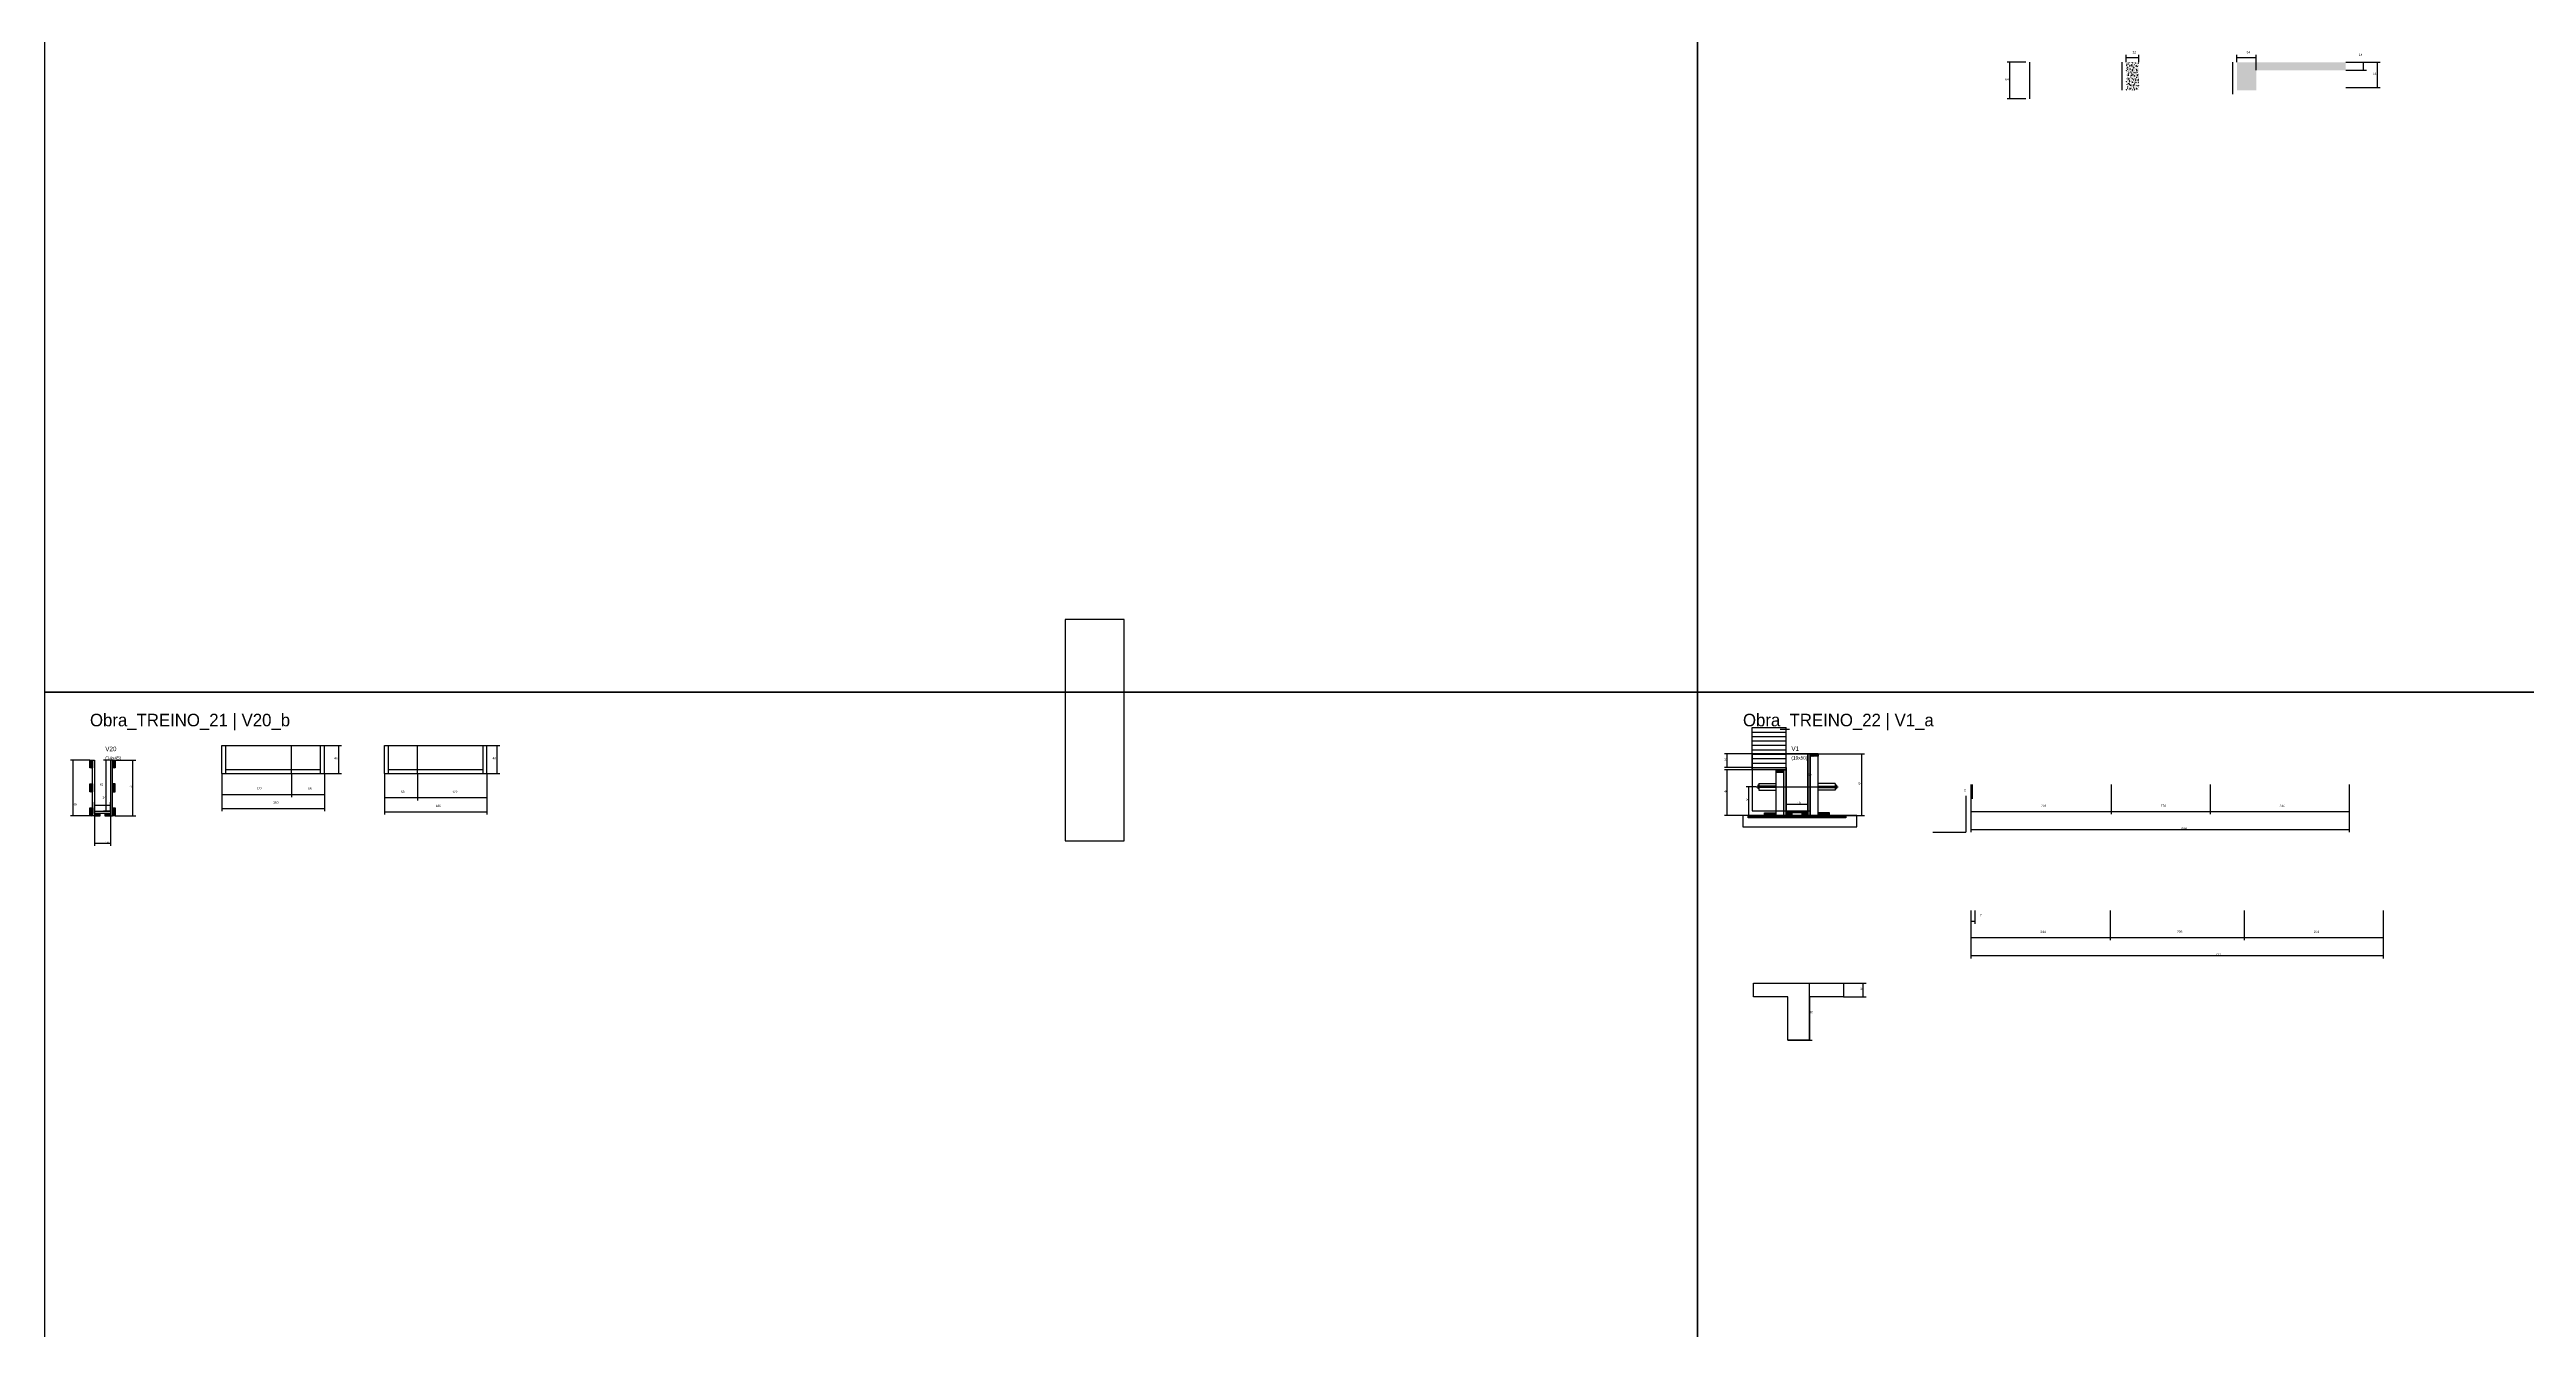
# Model space of a CAD drawing. Header units: metres. Extents: x -41 to 34840, y -36000 to 1848.
# Drawn here: x 26109 to 30455, y -24518 to -22273 of the extents above; entities that cross this region are included whole.
import ezdxf

# ---------------------------------------------------------------- set-up
doc = ezdxf.new("R2010")
doc.units = ezdxf.units.M
for name, color, linetype in [('barrote', 126, 'Continuous'), ('CELL_BORDER', 8, 'Continuous'), ('CONCRETO', 251, 'Continuous'), ('COTA', 4, 'Continuous'), ('Cota Seção (2x)', 4, 'Continuous'), ('Hachura', 253, 'Continuous'), ('LABEL_ID', 3, 'Continuous'), ('Madeira', 126, 'Continuous'), ('NOMENCLATURA', 7, 'Continuous'), ('Painéis', 200, 'Continuous'), ('SARR_2.2x7', 40, 'Continuous'), ('SCO-___-LAJ', 4, 'Continuous'), ('TENSOR', 2, 'Continuous'), ('Texto Seção', 7, 'Continuous')]:
    doc.layers.add(name, color=color, linetype=linetype)

msp = doc.modelspace()

# ---------------------------------------------------------------- hatches: boundary and pattern name
at = {"layer": 'COTA'}
h = msp.add_hatch(dxfattribs=at)
h.set_pattern_fill('AR-CONC', scale=0.03)
h.paths.add_polyline_path([(29752.5, -22344.2), (29774.5, -22344.2), (29774.5, -22295.2), (29752.5, -22295.2)])
h = msp.add_hatch(dxfattribs=at)
h.set_pattern_fill('AR-CONC', scale=0.03)
h.paths.add_polyline_path([(29980.5, -22309.2), (30137.5, -22309.2), (30137.5, -22295.2), (29946.5, -22295.2), (29946.5, -22344.2), (29980.5, -22344.2), (29980.5, -22339.2)])
at = {"layer": 'Hachura'}
h = msp.add_hatch(color=8, dxfattribs=at)
h.dxf.hatch_style = 1
h.paths.add_polyline_path([(29197.9, -23508.2), (29193.9, -23508.2), (29193.9, -23508.2), (29193.9, -23616.2), (29193.9, -23616.2), (29197.9, -23616.2), (29197.9, -23616.2), (29197.9, -23508.2)])
h = msp.add_hatch(dxfattribs=at)
h.set_pattern_fill('ANSI31', scale=0.5)
h.paths.add_polyline_path([(29211.9, -23508.2), (29211.9, -23512.6), (29211.9, -23512.6), (29197.9, -23512.6), (29197.9, -23512.6), (29197.9, -23508.2), (29197.9, -23508.2), (29211.9, -23508.2)])
h = msp.add_hatch(color=8, dxfattribs=at)
h.dxf.hatch_style = 1
h.paths.add_polyline_path([(29095.9, -23536.2), (29095.9, -23532.2), (29095.9, -23532.2), (29155.9, -23532.2), (29155.9, -23532.2), (29155.9, -23536.2), (29155.9, -23536.2), (29095.9, -23536.2)])
h = msp.add_hatch(dxfattribs=at)
h.set_pattern_fill('ANSI31', scale=0.5)
h.paths.add_polyline_path([(29137.9, -23536.2), (29137.9, -23540.6), (29137.9, -23540.6), (29151.9, -23540.6), (29151.9, -23540.6), (29151.9, -23536.2), (29151.9, -23536.2), (29137.9, -23536.2)])
h = msp.add_hatch(color=8, dxfattribs=at)
h.dxf.hatch_style = 1
h.paths.add_polyline_path([(29151.9, -23536.2), (29155.9, -23536.2), (29155.9, -23536.2), (29155.9, -23616.2), (29155.9, -23616.2), (29151.9, -23616.2), (29151.9, -23616.2), (29151.9, -23536.2)])
h = msp.add_hatch(dxfattribs=at)
h.set_pattern_fill('ANSI31', scale=0.5)
h.paths.add_polyline_path([(29117.9, -23616.2), (29117.9, -23611.8), (29117.9, -23611.8), (29137.9, -23611.8), (29137.9, -23611.8), (29137.9, -23616.2), (29137.9, -23616.2), (29117.9, -23616.2)])
h = msp.add_hatch(color=8, dxfattribs=at)
h.dxf.hatch_style = 1
h.paths.add_polyline_path([(29155.9, -23611.8), (29155.9, -23608.2), (29155.9, -23608.2), (29193.9, -23608.2), (29193.9, -23608.2), (29193.9, -23611.8), (29193.9, -23611.8), (29155.9, -23611.8)])
h = msp.add_hatch(dxfattribs=at)
h.set_pattern_fill('ANSI31', scale=0.5)
h.paths.add_polyline_path([(29155.9, -23616.2), (29155.9, -23611.8), (29155.9, -23611.8), (29165.9, -23611.8), (29165.9, -23611.8), (29165.9, -23616.2), (29165.9, -23616.2), (29155.9, -23616.2)])
h = msp.add_hatch(dxfattribs=at)
h.set_pattern_fill('ANSI31', scale=0.5)
h.paths.add_polyline_path([(29183.9, -23616.2), (29183.9, -23611.8), (29183.9, -23611.8), (29193.9, -23611.8), (29193.9, -23611.8), (29193.9, -23616.2), (29193.9, -23616.2), (29183.9, -23616.2)])
h = msp.add_hatch(dxfattribs=at)
h.set_pattern_fill('ANSI31', scale=0.5)
h.paths.add_polyline_path([(29231.9, -23616.2), (29231.9, -23611.8), (29231.9, -23611.8), (29211.9, -23611.8), (29211.9, -23611.8), (29211.9, -23616.2), (29211.9, -23616.2), (29231.9, -23616.2)])
at = {"layer": 'Madeira'}
h = msp.add_hatch(dxfattribs=at)
h.set_pattern_fill('ANSI31', scale=0.5)
h.paths.add_polyline_path([(26184.4, -23519.1), (26180, -23519.1), (26180, -23533.1), (26184.4, -23533.1)])
h = msp.add_hatch(dxfattribs=at)
h.set_pattern_fill('ANSI31', scale=0.5)
h.paths.add_polyline_path([(26224, -23519.1), (26219.6, -23519.1), (26219.6, -23533.1), (26224, -23533.1)])
h = msp.add_hatch(dxfattribs=at)
h.set_pattern_fill('ANSI31', scale=0.5)
h.paths.add_polyline_path([(26184.4, -23561.1), (26180, -23561.1), (26180, -23575.1), (26184.4, -23575.1)])
h = msp.add_hatch(dxfattribs=at)
h.set_pattern_fill('ANSI31', scale=0.5)
h.paths.add_polyline_path([(26219.6, -23561.1), (26224, -23561.1), (26224, -23575.1), (26219.6, -23575.1)])
h = msp.add_hatch(dxfattribs=at)
h.set_pattern_fill('ANSI31', scale=0.5)
h.paths.add_polyline_path([(26184.4, -23603.1), (26180, -23603.1), (26180, -23617.1), (26184.4, -23617.1)])
h = msp.add_hatch(dxfattribs=at)
h.set_pattern_fill('ANSI31', scale=0.5)
h.paths.add_polyline_path([(26188, -23612.7), (26188, -23617.1), (26188, -23617.1), (26198, -23617.1), (26198, -23617.1), (26198, -23612.7), (26198, -23612.7), (26188, -23612.7)])
h = msp.add_hatch(dxfattribs=at)
h.set_pattern_fill('ANSI31', scale=0.5)
h.paths.add_polyline_path([(26206, -23612.7), (26206, -23617.1), (26206, -23617.1), (26216, -23617.1), (26216, -23617.1), (26216, -23612.7), (26216, -23612.7), (26206, -23612.7)])
h = msp.add_hatch(dxfattribs=at)
h.set_pattern_fill('ANSI31', scale=0.5)
h.paths.add_polyline_path([(26224, -23603.1), (26219.6, -23603.1), (26219.6, -23617.1), (26224, -23617.1)])

# ---------------------------------------------------------------- linework, layer by layer
for p, q in [((29105.9, -23563.2), (29105.9, -23569.2)), ((29107.9, -23563.2), (29105.9, -23563.2)), ((29107.9, -23569.2), (29105.9, -23569.2)), ((29107.9, -23560.2), (29107.9, -23572.2)), ((29107.9, -23560.2), (29137.9, -23560.2)), ((29137.9, -23565.2), (29107.9, -23565.2)), ((29137.9, -23567.2), (29107.9, -23567.2)), ((29107.9, -23572.2), (29137.9, -23572.2)), ((29241.9, -23560.2), (29211.9, -23560.2)), ((29211.9, -23565.2), (29241.9, -23565.2)), ((29211.9, -23567.2), (29241.9, -23567.2)), ((29241.9, -23572.2), (29211.9, -23572.2)), ((29241.9, -23560.2), (29241.9, -23572.2)), ((29243.9, -23563.2), (29241.9, -23563.2)), ((29241.9, -23569.2), (29243.9, -23569.2)), ((29243.9, -23563.2), (29243.9, -23569.2))]:
    msp.add_line(p, q)
msp.add_lwpolyline([(27890.6, -23660.9), (27994.1, -23660.9), (27994.1, -23272.6), (27890.6, -23272.6)], close=True)
at = {"layer": 'barrote'}
msp.add_lwpolyline([(29080, -23636.2), (29279.6, -23636.2), (29279.6, -23616.2), (29080, -23616.2)], close=True, dxfattribs=at)
at = {"layer": 'CELL_BORDER'}
for points in [[(26100, -23400), (29000, -23400), (29000, -21600), (26100, -21600)], [(29000, -23400), (31900, -23400), (31900, -21600), (29000, -21600)], [(26100, -25200), (29000, -25200), (29000, -23400), (26100, -23400)], [(29000, -25200), (31900, -25200), (31900, -23400), (29000, -23400)]]:
    msp.add_lwpolyline(points, close=True, dxfattribs=at)
at = {"layer": 'CONCRETO'}
for points in [[(29193.9, -23528.2), (29193.9, -23508.2), (29095.9, -23508.2), (29095.9, -23532.2), (29155.9, -23532.2), (29155.9, -23608.2), (29193.9, -23608.2), (29193.9, -23528.2)], [(29095.9, -23608.2), (29193.9, -23608.2), (29193.9, -23508.2), (29095.9, -23508.2)], [(29196.6, -23934.4), (29196.6, -23944.4), (29196.6, -24010.4), (29158.6, -24010.4), (29158.6, -23934.4), (29098.6, -23934.4), (29098.6, -23910.4), (29196.6, -23910.4), (29256.6, -23910.4), (29256.6, -23934.4)]]:
    msp.add_lwpolyline(points, close=True, dxfattribs=at)
at = {"layer": 'COTA'}
for p, q in [((29752.5, -22295.2), (29752.5, -22282.1)), ((29752.5, -22287.1), (29774.5, -22287.1)), ((29774.5, -22295.2), (29774.5, -22282.1)), ((29946.5, -22295.2), (29946.5, -22282.1)), ((29946.5, -22287.1), (29980.5, -22287.1)), ((29980.5, -22309.2), (29980.5, -22282.1)), ((29576.5, -22295.2), (29543.2, -22295.2)), ((29548.2, -22359.2), (29548.2, -22295.2)), ((30137.5, -22295.2), (30173.6, -22295.2)), ((30137.5, -22295.2), (30198, -22295.2)), ((30137.5, -22309.2), (30173.6, -22309.2)), ((30168.6, -22309.2), (30168.6, -22295.2)), ((30193, -22339.2), (30193, -22295.2)), ((29576.5, -22359.2), (29543.2, -22359.2)), ((30137.5, -22339.2), (30198, -22339.2)), ((26591.4, -23493.6), (26621.5, -23493.6)), ((26616.5, -23542.6), (26616.5, -23493.6)), ((26876.5, -23493.6), (26899.3, -23493.6)), ((26894.3, -23542.6), (26894.3, -23493.6)), ((29095.9, -23508.2), (29047.5, -23508.2)), ((29052.5, -23532.2), (29052.5, -23508.2)), ((29211.9, -23508.2), (29293.3, -23508.2)), ((29288.3, -23616.2), (29288.3, -23508.2)), ((26180, -23519.1), (26145.6, -23519.1)), ((26150.6, -23617.1), (26150.6, -23519.1)), ((26224, -23519.1), (26260.3, -23519.1)), ((26255.3, -23617.1), (26255.3, -23519.1)), ((26411.4, -23542.6), (26411.4, -23584.4)), ((26411.4, -23542.6), (26411.4, -23608.9)), ((26533.4, -23542.6), (26533.4, -23584.4)), ((26533.4, -23542.6), (26533.4, -23584.4)), ((26591.4, -23542.6), (26591.4, -23584.4)), ((26591.4, -23542.6), (26591.4, -23608.9)), ((26591.4, -23542.6), (26621.5, -23542.6)), ((26696.5, -23542.6), (26696.5, -23590.1)), ((26696.5, -23542.6), (26696.5, -23614.7)), ((26754.5, -23542.6), (26754.5, -23590.1)), ((26754.5, -23542.6), (26754.5, -23590.1)), ((26876.5, -23542.6), (26876.5, -23590.1)), ((26876.5, -23542.6), (26876.5, -23614.7)), ((26876.5, -23542.6), (26899.3, -23542.6)), ((29095.9, -23532.2), (29047.5, -23532.2)), ((29095.9, -23536.2), (29047.5, -23536.2)), ((29052.5, -23616.2), (29052.5, -23536.2)), ((26411.4, -23579.4), (26533.4, -23579.4)), ((26533.4, -23579.4), (26591.4, -23579.4)), ((26696.5, -23585.1), (26754.5, -23585.1)), ((26754.5, -23585.1), (26876.5, -23585.1)), ((29102.9, -23566.2), (29085.4, -23566.2)), ((29090.4, -23616.2), (29090.4, -23566.2)), ((29479.9, -23562.2), (29479.9, -23614.3)), ((29479.9, -23562.2), (29479.9, -23645.9)), ((29479.9, -23562.2), (29479.9, -23586.9)), ((29479.9, -23581.9), (29481.9, -23581.9)), ((29481.9, -23562.2), (29481.9, -23586.9)), ((29725.9, -23562.2), (29725.9, -23614.3)), ((29725.9, -23562.2), (29725.9, -23614.3)), ((29899.4, -23562.2), (29899.4, -23614.3)), ((29899.4, -23562.2), (29899.4, -23614.3)), ((30143.4, -23562.2), (30143.4, -23614.3)), ((30143.4, -23562.2), (30143.4, -23645.9)), ((26180, -23617.1), (26145.6, -23617.1)), ((26188, -23617.1), (26188, -23669.9)), ((26216, -23617.1), (26216, -23669.9)), ((26224, -23617.1), (26260.3, -23617.1)), ((26411.4, -23603.9), (26591.4, -23603.9)), ((26696.5, -23609.7), (26876.5, -23609.7)), ((29117.9, -23616.2), (29047.5, -23616.2)), ((29102.9, -23616.2), (29085.4, -23616.2)), ((29231.9, -23616.2), (29293.3, -23616.2)), ((29479.9, -23609.3), (29725.9, -23609.3)), ((29725.9, -23609.3), (29899.4, -23609.3)), ((29899.4, -23609.3), (30143.4, -23609.3)), ((26188, -23664.9), (26216, -23664.9)), ((29479.9, -23640.9), (30143.4, -23640.9)), ((29479.9, -23783.2), (29479.9, -23835.3)), ((29479.9, -23783.2), (29479.9, -23867)), ((29479.9, -23783.2), (29479.9, -23806.5)), ((29479.9, -23801.5), (29486.9, -23801.5)), ((29486.9, -23783.2), (29486.9, -23806.5)), ((29723.9, -23783.2), (29723.9, -23835.3)), ((29723.9, -23783.2), (29723.9, -23835.3)), ((29959.3, -23783.2), (29959.3, -23835.3)), ((29959.3, -23783.2), (29959.3, -23835.3)), ((30203.3, -23783.2), (30203.3, -23835.3)), ((30203.3, -23783.2), (30203.3, -23867)), ((29479.9, -23830.3), (29723.9, -23830.3)), ((29723.9, -23830.3), (29959.3, -23830.3)), ((29959.3, -23830.3), (30203.3, -23830.3)), ((29479.9, -23862), (30203.3, -23862)), ((29256.6, -23910.4), (29296.1, -23910.4)), ((29256.6, -23934.4), (29296.1, -23934.4)), ((29291.1, -23934.4), (29291.1, -23910.4))]:
    msp.add_line(p, q, dxfattribs=at)
at = {"layer": 'Cota Seção (2x)'}
for p, q in [((29155.9, -23508.2), (29198.9, -23508.2)), ((29193.9, -23608.2), (29193.9, -23508.2)), ((26216, -23519.1), (26203.6, -23519.1)), ((26208.6, -23609.1), (26208.6, -23519.1)), ((26188, -23609.1), (26188, -23593.3)), ((26216, -23609.1), (26216, -23593.3)), ((29155.9, -23608.2), (29155.9, -23591.4)), ((29193.9, -23608.2), (29193.9, -23591.4)), ((26188, -23598.3), (26216, -23598.3)), ((26216, -23609.1), (26203.6, -23609.1)), ((29155.9, -23596.4), (29193.9, -23596.4)), ((29155.9, -23608.2), (29198.9, -23608.2)), ((29158.6, -23910.4), (29201.6, -23910.4)), ((29196.6, -24010.4), (29196.6, -23910.4)), ((29158.6, -24010.4), (29201.6, -24010.4))]:
    msp.add_line(p, q, dxfattribs=at)
at = {"layer": 'Madeira'}
for points in [[(29211.9, -23508.2), (29211.9, -23512.6), (29197.9, -23512.6), (29197.9, -23508.2)], [(29211.9, -23508.2), (29197.9, -23508.2), (29197.9, -23616.2), (29211.9, -23616.2)], [(26184.4, -23519.1), (26184.4, -23533.1), (26180, -23533.1), (26180, -23519.1)], [(26224, -23519.1), (26224, -23533.1), (26219.6, -23533.1), (26219.6, -23519.1)], [(29137.9, -23536.2), (29137.9, -23540.6), (29151.9, -23540.6), (29151.9, -23536.2)], [(29137.9, -23616.2), (29151.9, -23616.2), (29151.9, -23536.2), (29137.9, -23536.2)], [(26184.4, -23561.1), (26184.4, -23575.1), (26180, -23575.1), (26180, -23561.1)], [(26219.6, -23561.1), (26219.6, -23575.1), (26224, -23575.1), (26224, -23561.1)], [(26184.4, -23603.1), (26184.4, -23617.1), (26180, -23617.1), (26180, -23603.1)], [(26198, -23612.7), (26188, -23612.7), (26188, -23617.1), (26198, -23617.1)], [(26216, -23612.7), (26206, -23612.7), (26206, -23617.1), (26216, -23617.1)], [(26224, -23603.1), (26224, -23617.1), (26219.6, -23617.1), (26219.6, -23603.1)], [(29080, -23636.2), (29279.6, -23636.2), (29279.6, -23616.2), (29080, -23616.2)], [(29117.9, -23616.2), (29117.9, -23611.8), (29137.9, -23611.8), (29137.9, -23616.2)], [(29155.9, -23616.2), (29155.9, -23611.8), (29165.9, -23611.8), (29165.9, -23616.2)], [(29183.9, -23616.2), (29183.9, -23611.8), (29193.9, -23611.8), (29193.9, -23616.2)], [(29231.9, -23616.2), (29231.9, -23611.8), (29211.9, -23611.8), (29211.9, -23616.2)]]:
    msp.add_lwpolyline(points, close=True, dxfattribs=at)
at = {"layer": 'NOMENCLATURA'}
for p in [(29470.8, -23581.9), (29412.8, -23645.5)]:
    msp.add_line(p, (29470.8, -23645.5), dxfattribs=at)
at = {"layer": 'Painéis'}
for p, q in [((29095.9, -23462.2), (29156, -23462.2)), ((29095.9, -23532.2), (29095.9, -23462.2)), ((29156, -23532.2), (29156, -23462.2)), ((26411.4, -23493.6), (26591.4, -23493.6)), ((26411.4, -23542.6), (26411.4, -23493.6)), ((26533.4, -23542.6), (26533.4, -23493.6)), ((26591.4, -23542.6), (26591.4, -23493.6)), ((26696.5, -23493.6), (26876.5, -23493.6)), ((26696.5, -23542.6), (26696.5, -23493.6)), ((26754.5, -23542.6), (26754.5, -23493.6)), ((26876.5, -23542.6), (26876.5, -23493.6)), ((26411.4, -23542.6), (26591.4, -23542.6)), ((26696.5, -23542.6), (26876.5, -23542.6)), ((29095.9, -23532.2), (29155.9, -23532.2)), ((29095.9, -23536.2), (29095.9, -23532.2)), ((29095.9, -23532.2), (29156, -23532.2)), ((29155.9, -23536.2), (29155.9, -23532.2)), ((29155.9, -23616.2), (29155.9, -23536.2))]:
    msp.add_line(p, q, dxfattribs=at)
for points in [[(29197.9, -23508.2), (29193.9, -23508.2), (29193.9, -23616.2), (29197.9, -23616.2)], [(26184.4, -23617.1), (26184.4, -23519.1), (26188, -23519.1), (26188, -23617.1)], [(26219.6, -23617.1), (26219.6, -23519.1), (26216, -23519.1), (26216, -23617.1)], [(29095.9, -23536.2), (29095.9, -23532.2), (29155.9, -23532.2), (29155.9, -23536.2)], [(29151.9, -23536.2), (29155.9, -23536.2), (29155.9, -23616.2), (29151.9, -23616.2)], [(26188, -23609.1), (26216, -23609.1), (26216, -23612.7), (26188, -23612.7)], [(29155.9, -23611.8), (29155.9, -23608.2), (29193.9, -23608.2), (29193.9, -23611.8)]]:
    msp.add_lwpolyline(points, close=True, dxfattribs=at)
at = {"layer": 'SARR_2.2x7'}
for p, q in [((29583.5, -22359.2), (29583.5, -22295.2)), ((29745.5, -22344.2), (29745.5, -22295.2)), ((29939.5, -22351.2), (29939.5, -22295.2)), ((26418.4, -23542.6), (26418.4, -23493.6)), ((26584.4, -23542.6), (26584.4, -23493.6)), ((26703.5, -23542.6), (26703.5, -23493.6)), ((26869.5, -23542.6), (26869.5, -23493.6)), ((29096.9, -23470), (29155, -23470)), ((29096.9, -23477.8), (29155, -23477.8)), ((29096.9, -23485.6), (29155, -23485.6)), ((29096.9, -23493.3), (29155, -23493.3)), ((29096.9, -23501.1), (29155, -23501.1)), ((29096.9, -23508.9), (29155, -23508.9)), ((26418.4, -23535.6), (26533.4, -23535.6)), ((26533.4, -23535.6), (26584.4, -23535.6)), ((26703.5, -23535.6), (26754.5, -23535.6)), ((26754.5, -23535.6), (26869.5, -23535.6)), ((29096.9, -23516.7), (29155, -23516.7)), ((29096.9, -23524.4), (29155, -23524.4))]:
    msp.add_line(p, q, dxfattribs=at)
at = {"layer": 'SCO-___-LAJ'}
msp.add_lwpolyline([(29089, -23617.5), (29260.7, -23617.5), (29260.7, -23620.7), (29089, -23620.7)], close=True, dxfattribs=at)
at = {"layer": 'TENSOR'}
msp.add_line((29102.9, -23566.2), (29247.2, -23566.2), dxfattribs=at)

# ---------------------------------------------------------------- texts
at = {"layer": 'COTA'}
for s, p in [('22', (29763.5, -22279.6)), ('34', (29963.5, -22279.4)), ('14', (30160.5, -22284.1)), ('64', (29540.1, -22327.2)), ('44', (30184.9, -22317.2)), ('49', (26608.4, -23518.1)), ('49', (26886.2, -23518.1)), ('12', (29047, -23520.2)), ('49', (26150.6, -23599.1)), ('49', (26249.2, -23568.1)), ('122', (26472.4, -23571.3)), ('180', (26501.4, -23595.8)), ('58', (26562.4, -23571.3)), ('58', (26725.5, -23577)), ('122', (26815.5, -23577.1)), ('40', (29047, -23576.2)), ('25', (29084.9, -23591.2)), ('54', (29282.8, -23562.2)), ('2', (29467.8, -23573.9)), ('180', (26786.5, -23601.6)), ('246', (29602.9, -23601.2)), ('174', (29812.6, -23601.1)), ('664', (29849.4, -23640.9)), ('244', (30021.4, -23601.2)), ('14', (26207, -23664.9)), ('7', (29495.8, -23793.4)), ('244', (29601.9, -23822.3)), ('235', (29841.6, -23822.1)), ('244', (30081.3, -23822.3)), ('723', (29909.3, -23862)), ('12', (29285.6, -23922.4))]:
    msp.add_text(s, height=4, dxfattribs=at).set_placement(p)
at = {"layer": 'Cota Seção (2x)'}
for s, p in [('50', (29193.9, -23547)), ('45', (26197.1, -23564.1)), ('14', (26202, -23586.8)), ('19', (29174.9, -23596.4)), ('50', (29196.6, -23963.3))]:
    msp.add_text(s, height=4, dxfattribs=at).set_placement(p)
at = {"layer": 'LABEL_ID'}
for s, p in [('Obra_TREINO_21 | V20_b', (26180, -23460)), ('Obra_TREINO_22 | V1_a', (29080, -23460))]:
    msp.add_text(s, height=22, dxfattribs=at).set_placement(p)
at = {"layer": 'Texto Seção'}
for s, height, p in [('V20', 8, (26206.8, -23503.6)), ('V1', 8, (29164.9, -23503.2)), ('(14x45)', 6, (26206.8, -23518.6)), ('(19x50)', 6, (29164.9, -23518.2))]:
    msp.add_text(s, height=height, dxfattribs=at).set_placement(p)

doc.saveas('drawing.dxf')
